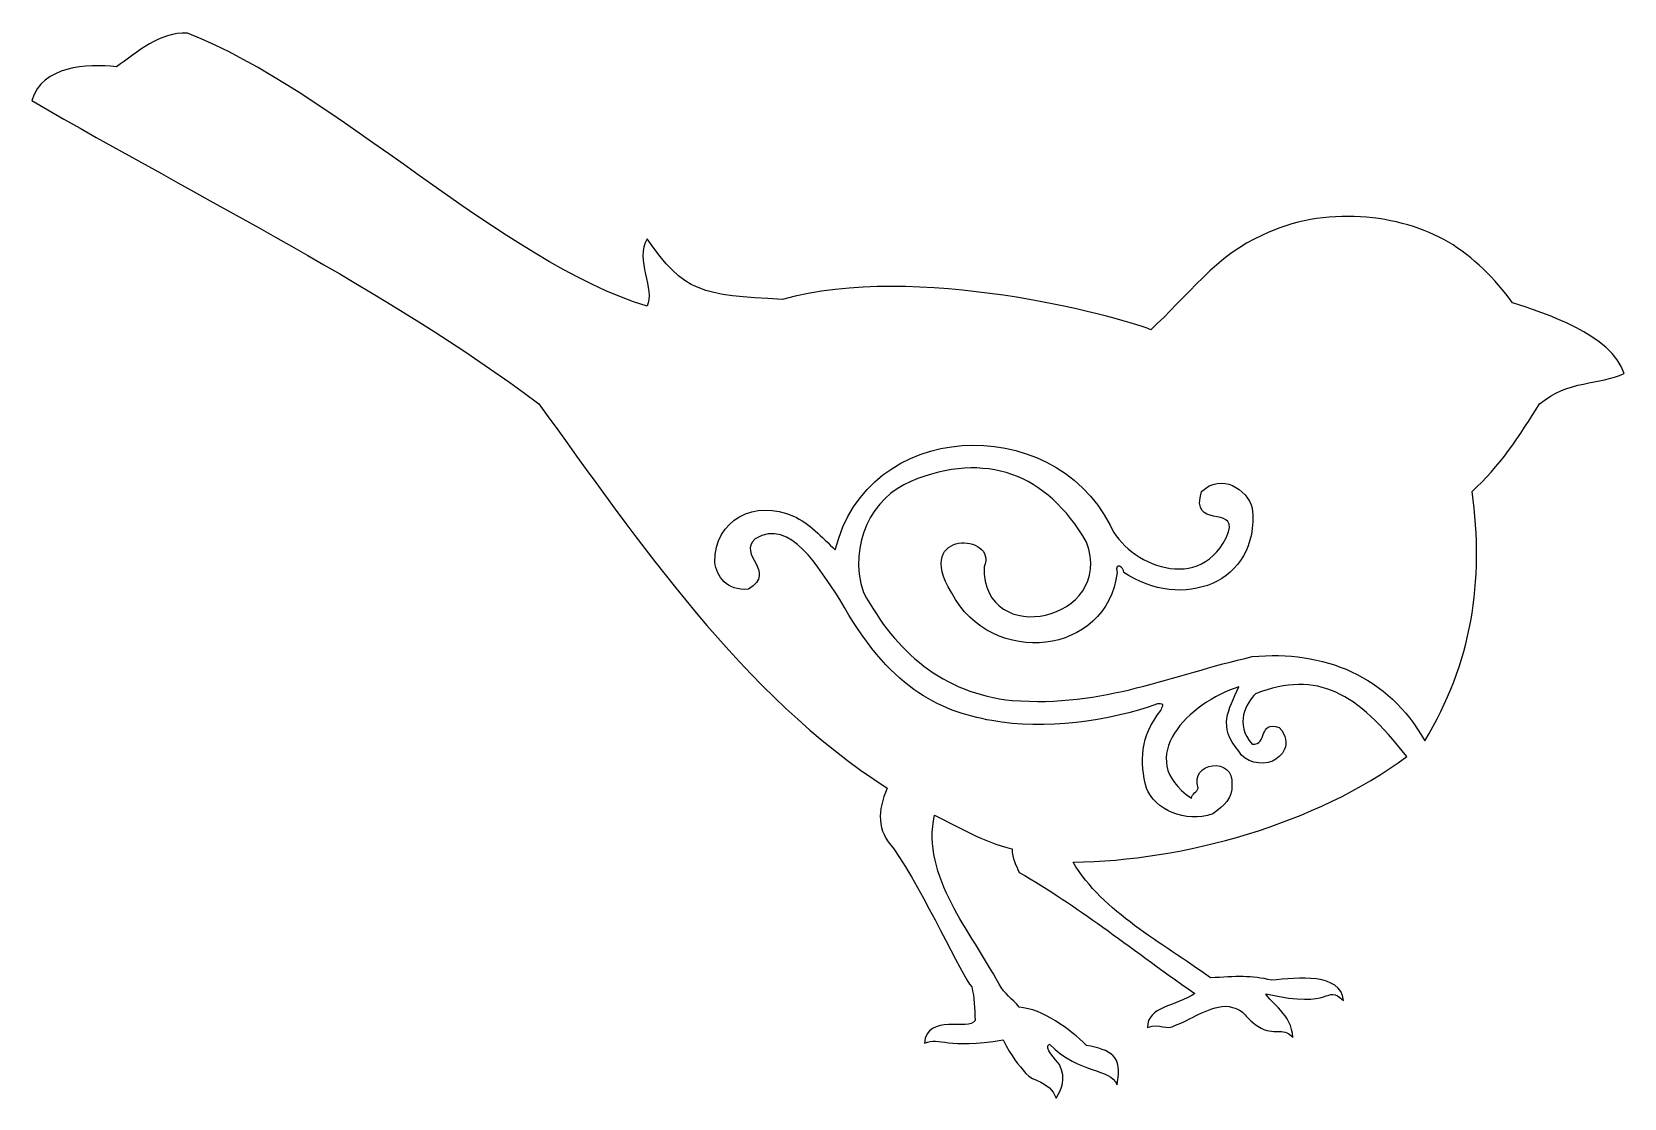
# Model space of a CAD drawing. Header units: centimetres. Extents: x -4.59 to 4.62, y -3.09 to 3.08.
import ezdxf

# ---------------------------------------------------------------- set-up
doc = ezdxf.new("R2010")
doc.units = ezdxf.units.CM
doc.header["$MEASUREMENT"] = 0
doc.layers.add('Layer 1', color=7, linetype='Continuous')

msp = doc.modelspace()

# ---------------------------------------------------------------- linework, layer by layer
at = {"layer": 'Layer 1', "color": 32}
msp.add_open_spline([(-1.03331, 1.49243), (-0.98678, 1.58695), (-1.10577, 1.76219), (-1.03331, 1.88259), (-1.03331, 1.88259), (-0.82219, 1.57349), (-0.71647, 1.55314), (-0.25082, 1.53144), (-0.25082, 1.53144), (0.5238, 1.74739), (1.67459, 1.43702), (1.88148, 1.35587), (1.88148, 1.35587), (2.08075, 1.53814), (2.27228, 1.79822), (2.52704, 1.9021), (2.52704, 1.9021), (2.87838, 2.07768), (3.32901, 2.02567), (3.60297, 1.86308), (3.60297, 1.86308), (3.74786, 1.77498), (3.87141, 1.65315), (3.97465, 1.51193), (3.97465, 1.51193), (4.15839, 1.45141), (4.54958, 1.32786), (4.62021, 1.10226), (4.62021, 1.10226), (4.47707, 1.0346), (4.29654, 1.0655), (4.13115, 0.92669), (4.13115, 0.92669), (4.01915, 0.74771), (3.89457, 0.55524), (3.7399, 0.41948), (3.7399, 0.41948), (3.81241, -0.10362), (3.73878, -0.57344), (3.46603, -1.02413), (3.46603, -1.02413), (3.25881, -0.64712), (2.87862, -0.49732), (2.46835, -0.53642), (2.46835, -0.53642), (2.00715, -0.64072), (1.60791, -0.83105), (1.07942, -0.79003), (1.07942, -0.79003), (0.67525, -0.74874), (0.40683, -0.50976), (0.21868, -0.16577), (0.21868, -0.16577), (0.12505, 0.11991), (0.27312, 0.38569), (0.49255, 0.478), (0.49255, 0.478), (0.92809, 0.65616), (1.27754, 0.52345), (1.50979, 0.12685), (1.50979, 0.12685), (1.67925, -0.32964), (0.90563, -0.4966), (0.91639, -0.01637), (0.91639, -0.01637), (1.00102, 0.17664), (0.50121, 0.20363), (0.7273, -0.16578), (0.7273, -0.16578), (0.96058, -0.60812), (1.63151, -0.52828), (1.68586, -0.04873), (1.68586, -0.04873), (1.67162, 0.01539), (1.72472, -0.01887), (1.72498, -0.04873), (1.72498, -0.04873), (2.05488, -0.27468), (2.51375, -0.11639), (2.46835, 0.32193), (2.46835, 0.32193), (2.4388, 0.43284), (2.29065, 0.52919), (2.17491, 0.41947), (2.17491, 0.41947), (2.10653, 0.19768), (2.3762, 0.33844), (2.33141, 0.18537), (2.33141, 0.18537), (2.18264, -0.19226), (1.73753, -0.00031), (1.64673, 0.22439), (1.64673, 0.22439), (1.30099, 0.8911), (0.23536, 0.83441), (0.05565, 0.08128), (0.05565, 0.08128), (-0.02227, 0.15618), (-0.09645, 0.23649), (-0.1856, 0.27647), (-0.1856, 0.27647), (-0.40743, 0.37595), (-0.64538, 0.25688), (-0.64207, 0.0098), (-0.64207, 0.0098), (-0.62945, -0.07221), (-0.57707, -0.15584), (-0.44645, -0.14627), (-0.44645, -0.14627), (-0.27826, -0.03739), (-0.51717, 0.04971), (-0.40733, 0.14635), (-0.40733, 0.14635), (-0.20087, 0.26848), (-0.04189, -0.0256), (0.08173, -0.2048), (0.08173, -0.2048), (0.36361, -0.71638), (0.65024, -0.85056), (0.962, -0.90706), (0.962, -0.90706), (1.26391, -0.96177), (1.63851, -0.91213), (1.92059, -0.80955), (1.92059, -0.80955), (1.97062, -0.80869), (1.94443, -0.82406), (1.94015, -0.84857), (1.94015, -0.84857), (1.81785, -0.99485), (1.81626, -1.14838), (1.8554, -1.29726), (1.8554, -1.29726), (1.90514, -1.41917), (2.07809, -1.50274), (2.24008, -1.44678), (2.24008, -1.44678), (2.3028, -1.39881), (2.35692, -1.35864), (2.35096, -1.27776), (2.35096, -1.27776), (2.36777, -1.11174), (2.10117, -1.14384), (2.15534, -1.29727), (2.15534, -1.29727), (2.1489, -1.32299), (2.12054, -1.32788), (2.11622, -1.35579), (2.11622, -1.35579), (1.77349, -1.12661), (2.10589, -0.79778), (2.39009, -0.71202), (2.39009, -0.71202), (2.3318, -0.84663), (2.26593, -0.94074), (2.39009, -1.08268), (2.39009, -1.08268), (2.4283, -1.1529), (2.51867, -1.16595), (2.58571, -1.1412), (2.58571, -1.1412), (2.63602, -1.11706), (2.70887, -1.04405), (2.62483, -0.94612), (2.62483, -0.94612), (2.49903, -0.9052), (2.56027, -1.05081), (2.46833, -1.04366), (2.46833, -1.04366), (2.36179, -0.92547), (2.43505, -0.80264), (2.48789, -0.75104), (2.48789, -0.75104), (2.84881, -0.61386), (3.0729, -0.74389), (3.36191, -1.11507), (3.36191, -1.11507), (2.83918, -1.50484), (2.07099, -1.71848), (1.43152, -1.72645), (1.43152, -1.72645), (1.60355, -2.01558), (1.94367, -2.18873), (2.22712, -2.39635), (2.22712, -2.39635), (2.3738, -2.3864), (2.46393, -2.38069), (2.57892, -2.40931), (2.57892, -2.40931), (2.73458, -2.39334), (2.97985, -2.36767), (2.99651, -2.52629), (2.99651, -2.52629), (2.88362, -2.42637), (2.94968, -2.58322), (2.54658, -2.48727), (2.54658, -2.48727), (2.57323, -2.53996), (2.6969, -2.60714), (2.70308, -2.74088), (2.70308, -2.74088), (2.63759, -2.67075), (2.60252, -2.73997), (2.50103, -2.6758), (2.50103, -2.6758), (2.40715, -2.61645), (2.44033, -2.57717), (2.31194, -2.55868), (2.31194, -2.55868), (2.20558, -2.56629), (2.10454, -2.64208), (2.02497, -2.66929), (2.02497, -2.66929), (1.96731, -2.70743), (1.93804, -2.65133), (1.8619, -2.68236), (1.8619, -2.68236), (1.85994, -2.56336), (2.02574, -2.55953), (2.13584, -2.48713), (2.13584, -2.48713), (1.72111, -2.19488), (1.47259, -1.98901), (1.11853, -1.78498), (1.11853, -1.78498), (1.10332, -1.74162), (1.07745, -1.7089), (1.07941, -1.64842), (1.07941, -1.64842), (0.90468, -1.60808), (0.77338, -1.5244), (0.62948, -1.45334), (0.62948, -1.45334), (0.55122, -1.80772), (0.8445, -2.13304), (1.00116, -2.42875), (1.00116, -2.42875), (1.03738, -2.4943), (1.0789, -2.51273), (1.11853, -2.56531), (1.11853, -2.56531), (1.25914, -2.57637), (1.40936, -2.69213), (1.50978, -2.78649), (1.50978, -2.78649), (1.64714, -2.81413), (1.72096, -2.84206), (1.68584, -3.014), (1.68584, -3.014), (1.64356, -2.91322), (1.47439, -2.95852), (1.29459, -2.7799), (1.29459, -2.7799), (1.25724, -2.79972), (1.33301, -2.87011), (1.35328, -2.89695), (1.35328, -2.89695), (1.39218, -2.98773), (1.36741, -3.03456), (1.33375, -3.09207), (1.33375, -3.09207), (1.29159, -2.98836), (1.19808, -2.99818), (1.15765, -2.94889), (1.15765, -2.94889), (1.11545, -2.89744), (1.07577, -2.85377), (1.02728, -2.75384), (1.02728, -2.75384), (0.69536, -2.81153), (0.66746, -2.73544), (0.57074, -2.77356), (0.57074, -2.77356), (0.5866, -2.59917), (0.82978, -2.70409), (0.86421, -2.64334), (0.86421, -2.64334), (0.86077, -2.57464), (0.86134, -2.50577), (0.84465, -2.44826), (0.84465, -2.44826), (0.79164, -2.3864), (0.56801, -1.90379), (0.39472, -1.64842), (0.39472, -1.64842), (0.29289, -1.54084), (0.30033, -1.43046), (0.3556, -1.29727), (0.3556, -1.29727), (-0.47993, -0.76109), (-1.08199, 0.12841), (-1.6593, 0.92669), (-1.6593, 0.92669), (-2.55113, 1.59483), (-3.60651, 2.10641), (-4.59366, 2.68243), (-4.59366, 2.68243), (-4.53319, 2.88326), (-4.27571, 2.89744), (-4.1046, 2.87751), (-4.1046, 2.87751), (-3.98053, 2.96315), (-3.85374, 3.07993), (-3.69379, 3.07259), (-3.69379, 3.07259), (-2.84511, 2.74366), (-1.86823, 1.74253), (-1.03331, 1.49243)], degree=3, knots=[0, 0, 0, 0, 0.0128205, 0.0128205, 0.0128205, 0.0128205, 0.025641, 0.025641, 0.025641, 0.025641, 0.0384615, 0.0384615, 0.0384615, 0.0384615, 0.0512821, 0.0512821, 0.0512821, 0.0512821, 0.0641026, 0.0641026, 0.0641026, 0.0641026, 0.0769231, 0.0769231, 0.0769231, 0.0769231, 0.0897436, 0.0897436, 0.0897436, 0.0897436, 0.1025641, 0.1025641, 0.1025641, 0.1025641, 0.1153846, 0.1153846, 0.1153846, 0.1153846, 0.1282051, 0.1282051, 0.1282051, 0.1282051, 0.1410256, 0.1410256, 0.1410256, 0.1410256, 0.1538462, 0.1538462, 0.1538462, 0.1538462, 0.1666667, 0.1666667, 0.1666667, 0.1666667, 0.1794872, 0.1794872, 0.1794872, 0.1794872, 0.1923077, 0.1923077, 0.1923077, 0.1923077, 0.2051282, 0.2051282, 0.2051282, 0.2051282, 0.2179487, 0.2179487, 0.2179487, 0.2179487, 0.2307692, 0.2307692, 0.2307692, 0.2307692, 0.2435897, 0.2435897, 0.2435897, 0.2435897, 0.2564103, 0.2564103, 0.2564103, 0.2564103, 0.2692308, 0.2692308, 0.2692308, 0.2692308, 0.2820513, 0.2820513, 0.2820513, 0.2820513, 0.2948718, 0.2948718, 0.2948718, 0.2948718, 0.3076923, 0.3076923, 0.3076923, 0.3076923, 0.3205128, 0.3205128, 0.3205128, 0.3205128, 0.3333333, 0.3333333, 0.3333333, 0.3333333, 0.3461538, 0.3461538, 0.3461538, 0.3461538, 0.3589744, 0.3589744, 0.3589744, 0.3589744, 0.3717949, 0.3717949, 0.3717949, 0.3717949, 0.3846154, 0.3846154, 0.3846154, 0.3846154, 0.3974359, 0.3974359, 0.3974359, 0.3974359, 0.4102564, 0.4102564, 0.4102564, 0.4102564, 0.4230769, 0.4230769, 0.4230769, 0.4230769, 0.4358974, 0.4358974, 0.4358974, 0.4358974, 0.4487179, 0.4487179, 0.4487179, 0.4487179, 0.4615385, 0.4615385, 0.4615385, 0.4615385, 0.474359, 0.474359, 0.474359, 0.474359, 0.4871795, 0.4871795, 0.4871795, 0.4871795, 0.5, 0.5, 0.5, 0.5, 0.5128205, 0.5128205, 0.5128205, 0.5128205, 0.525641, 0.525641, 0.525641, 0.525641, 0.5384615, 0.5384615, 0.5384615, 0.5384615, 0.5512821, 0.5512821, 0.5512821, 0.5512821, 0.5641026, 0.5641026, 0.5641026, 0.5641026, 0.5769231, 0.5769231, 0.5769231, 0.5769231, 0.5897436, 0.5897436, 0.5897436, 0.5897436, 0.6025641, 0.6025641, 0.6025641, 0.6025641, 0.6153846, 0.6153846, 0.6153846, 0.6153846, 0.6282051, 0.6282051, 0.6282051, 0.6282051, 0.6410256, 0.6410256, 0.6410256, 0.6410256, 0.6538462, 0.6538462, 0.6538462, 0.6538462, 0.6666667, 0.6666667, 0.6666667, 0.6666667, 0.6794872, 0.6794872, 0.6794872, 0.6794872, 0.6923077, 0.6923077, 0.6923077, 0.6923077, 0.7051282, 0.7051282, 0.7051282, 0.7051282, 0.7179487, 0.7179487, 0.7179487, 0.7179487, 0.7307692, 0.7307692, 0.7307692, 0.7307692, 0.7435897, 0.7435897, 0.7435897, 0.7435897, 0.7564103, 0.7564103, 0.7564103, 0.7564103, 0.7692308, 0.7692308, 0.7692308, 0.7692308, 0.7820513, 0.7820513, 0.7820513, 0.7820513, 0.7948718, 0.7948718, 0.7948718, 0.7948718, 0.8076923, 0.8076923, 0.8076923, 0.8076923, 0.8205128, 0.8205128, 0.8205128, 0.8205128, 0.8333333, 0.8333333, 0.8333333, 0.8333333, 0.8461538, 0.8461538, 0.8461538, 0.8461538, 0.8589744, 0.8589744, 0.8589744, 0.8589744, 0.8717949, 0.8717949, 0.8717949, 0.8717949, 0.8846154, 0.8846154, 0.8846154, 0.8846154, 0.8974359, 0.8974359, 0.8974359, 0.8974359, 0.9102564, 0.9102564, 0.9102564, 0.9102564, 0.9230769, 0.9230769, 0.9230769, 0.9230769, 0.9358974, 0.9358974, 0.9358974, 0.9358974, 0.9487179, 0.9487179, 0.9487179, 0.9487179, 0.9615385, 0.9615385, 0.9615385, 0.9615385, 0.974359, 0.974359, 0.974359, 0.974359, 1, 1, 1, 1], dxfattribs=at)

doc.saveas('drawing.dxf')
